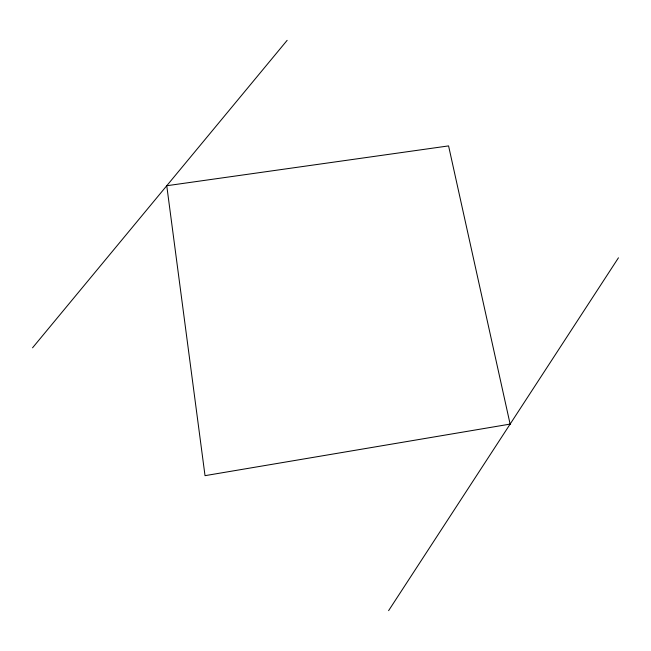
<?xml version="1.0" encoding="UTF-8"?>
<svg xmlns="http://www.w3.org/2000/svg" width="651" height="651" viewBox="0 0 651 651"><rect width="100%" height="100%" fill="white"/><g stroke="black" fill="none" stroke-linecap="round" stroke-linejoin="round"><path stroke-width="0.98" d="M388.606 610.654L618.45 257.804M32.55 347.813L287.14 40.346M510.124 424.102L205.024 475.661L166.754 185.73L448.58 145.905L510.124 424.102"/></g></svg>
